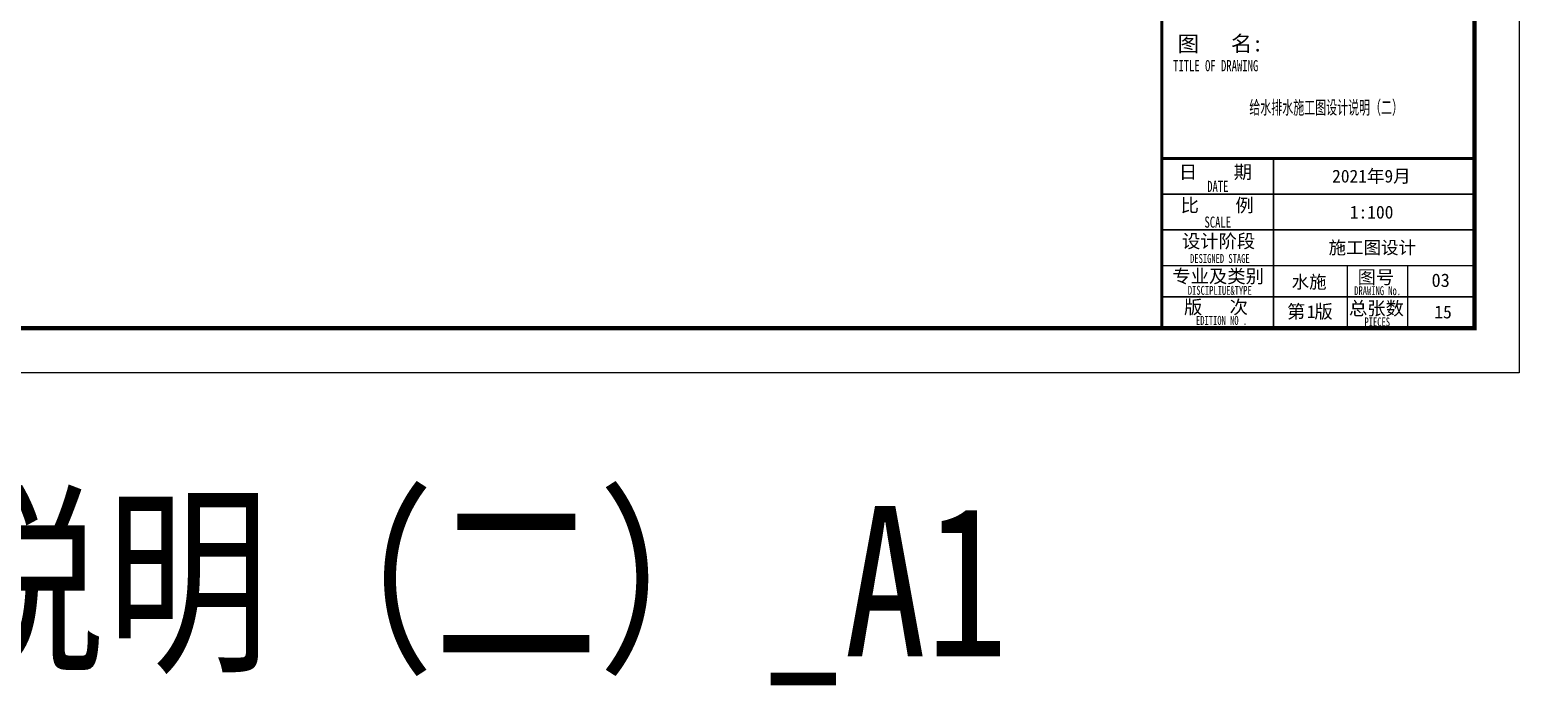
# Model space of a CAD drawing. Extents: x 27938 to 1507990, y 110129 to 923079.
# Drawn here: x 657236 to 690551, y 498663 to 513338 of the extents above; entities that cross this region are included whole.
import ezdxf

# ---------------------------------------------------------------- set-up
doc = ezdxf.new("R2010")
doc.units = 0
doc.header["$LTSCALE"] = 1000
doc.header["$MEASUREMENT"] = 0
for name, color, linetype in [('C-Sheet-图框', 101, 'Continuous'), ('图框', 140, 'Continuous'), ('图签文字', 147, 'Continuous'), ('导图字', 7, 'Continuous')]:
    doc.layers.add(name, color=color, linetype=linetype)
doc.layers.add('yichutu', color=7, linetype='Continuous', true_color=0xffffff, plot=False)
doc.layers.add('图签', color=147, linetype='Continuous', lineweight=18)
doc.styles.add('宋体', font='', dxfattribs={"height": 50})
doc.styles.add('建筑图签-1', font='simhei.ttf', dxfattribs={"width": 0.7})
doc.styles.add('黑体', font='simhei.ttf')
doc.styles.get('宋体').set_extended_font_data('SimSun')

# ---------------------------------------------------------------- blocks, each defined once
blk = doc.blocks.new('TK')
at = {"layer": '图框'}
blk.add_lwpolyline([(465375, 548714), (549475, 548714), (549475, 489314), (465375, 489314)], close=True, dxfattribs=at)
blk.add_lwpolyline([(465375, 548714), (549475, 548714), (549475, 489314), (465375, 489314)], close=True, dxfattribs=at)
at = {"layer": '图框', "const_width": 100}
blk.add_lwpolyline([(548475, 490314), (548475, 547714), (467875, 547714), (467875, 490314)], close=True, dxfattribs=at)
at = {"layer": '图框'}
for points, const_width in [([(541480, 490314), (541480, 547714)], 70), ([(541480, 494114), (548480, 494114)], 70), ([(543980, 491714), (543980, 494114)], 35), ([(541480, 493314), (548480, 493314)], 35), ([(541480, 492514), (548480, 492514)], 35), ([(541480, 491714), (548480, 491714)], 35), ([(541480, 491714), (547980, 491714)], 35), ([(543980, 490314), (543980, 491714)], 35), ([(545630, 490314), (545630, 491714)], 35), ([(545630, 490314), (545630, 491714)], 35), ([(545630, 490314), (545630, 491714)], 35), ([(546980, 490314), (546980, 491714)], 35), ([(541480, 491014), (545630, 491014)], 35), ([(545630, 491014), (548480, 491014)], 35)]:
    blk.add_lwpolyline(points, dxfattribs=dict(at, const_width=const_width))
at = {"layer": '图框', "style": '建筑图签-1', "width": 0.7}
for s, height, p in [('TITLE OF DRAWING', 250, (541734, 496066)), ('DATE', 250, (542496, 493363)), ('SCALE', 250, (542435, 492564)), ('DESIGNED STAGE', 200, (542113, 491774)), ('DISCIPLIUE&TYPE', 200, (542063, 491061)), ('DRAWING No.', 200, (545785, 491054)), ('EDITION NO .', 200, (542246, 490388)), ('PIECES', 200, (546014, 490354))]:
    blk.add_text(s, height=height, dxfattribs=at).set_placement(p)
at = {"layer": '图签', "color": 2, "style": '宋体'}
for s, height, p in [('2021年9月', 286.7, (545290, 493575)), ('1:100', 286.7, (545686, 492768)), ('施工图设计', 286.7, (545212, 491975)), ('水施', 286.7, (544384, 491206)), ('1', 287, (544723, 490539)), ('15', 286.7, (547577, 490533))]:
    blk.add_text(s, height=height, dxfattribs=at).set_placement(p)
at = {"layer": '图签文字', "color": 7, "style": '建筑图签-1'}
for s, height, p in [('图   名:', 350, (541835, 496509)), ('日    期', 300, (541864, 493662)), ('比    例', 300, (541902, 492915)), ('设计阶段', 300, (541932, 492113)), ('专业及类别', 300, (541718, 491327)), ('图号', 300, (545861, 491308)), ('版   次 ', 300, (541976, 490637)), ('第 版', 300, (544281, 490537)), ('总张数', 300, (545668, 490608))]:
    blk.add_text(s, height=height, dxfattribs=at).set_placement(p)
blk = doc.blocks.new('yct-841-594-84100-59399.9999999999-100-1000.0')
at = {"layer": 'yichutu', "color": 7, "true_color": 0xffffff}
blk.add_lwpolyline([(0, 0), (0, 59400), (84100, 59400), (84100, 0)], close=True, dxfattribs=at)

msp = doc.modelspace()

# ---------------------------------------------------------------- block references
msp.add_blockref('TK', (141075.6, 16343.3))
at = {"layer": 'yichutu'}
msp.add_blockref('yct-841-594-84100-59399.9999999999-100-1000.0', (606450.6, 505657), dxfattribs=at)

# ---------------------------------------------------------------- texts
at = {"layer": 'C-Sheet-图框', "color": 7, "style": '宋体', "width": 0.6}
msp.add_text('给水排水施工图设计说明（二）', height=300, dxfattribs=at).set_placement((684513.8, 511448.7))
at = {"layer": 'C-Sheet-图框', "color": 7, "style": '宋体'}
msp.add_text('03', height=300, dxfattribs=at).set_placement((688589.6, 507580.3))
at = {"layer": '导图字', "color": 1, "style": '黑体', "width": 0.8}
msp.add_text('水施_03_给水排水施工图设计说明（二）_A1', height=3364.726, dxfattribs=at).set_placement((607551.6, 499308.6))

doc.saveas('drawing.dxf')
